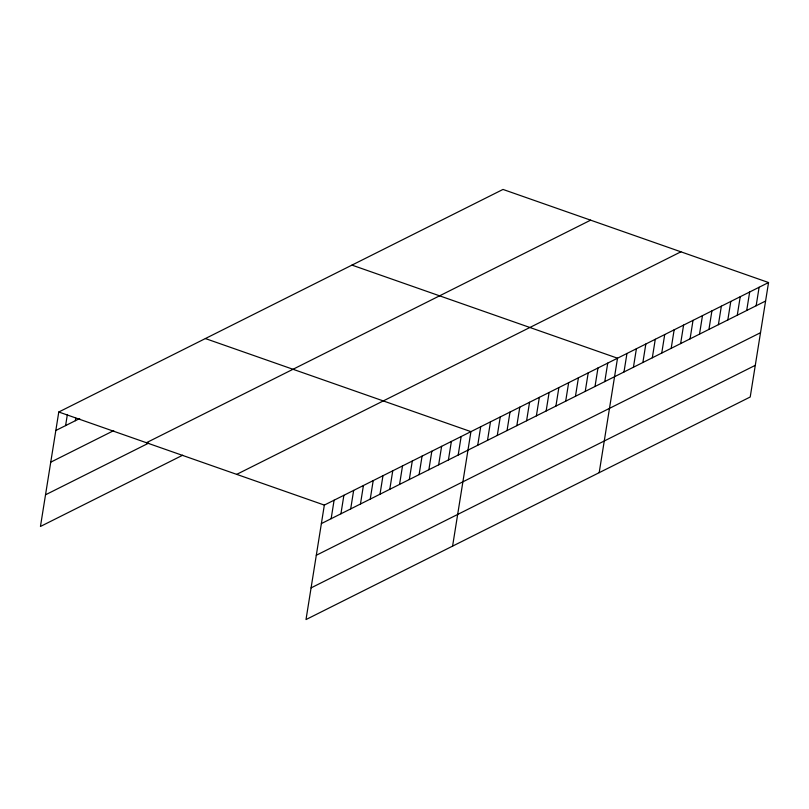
<?xml version="1.0" encoding="UTF-8"?>
<svg xmlns="http://www.w3.org/2000/svg" width="809" height="809" viewBox="0 0 809 809"><rect width="100%" height="100%" fill="white"/><g stroke="black" fill="none" stroke-linecap="round" stroke-linejoin="round"><path stroke-width="1.21" d="M768.55 282.533L324.338 505.089L306.004 619.563L750.216 396.997L768.55 282.533L502.996 189.437L58.784 412.003L40.45 526.467L182.692 455.204M65.6 425.605L67.369 414.501M75.368 420.71L75.763 418.243M331.144 518.7L334.107 500.195M340.923 513.806L343.886 495.3M350.691 508.901L353.654 490.406M360.46 504.007L363.423 485.511M370.239 499.113L373.202 480.607M380.008 494.218L382.97 475.712M389.786 489.324L392.749 470.818M399.555 484.419L402.518 465.923M409.324 479.525L412.287 461.029M419.102 474.63L422.065 456.124M428.871 469.736L431.834 451.23M438.65 464.841L441.613 446.335M448.419 459.937L451.382 441.441M458.187 455.042L461.15 436.547M452.595 546.115L470.929 431.642L205.375 338.556M477.735 445.253L480.698 426.748M487.514 440.359L490.476 421.853M497.282 435.454L500.245 416.959M507.051 430.56L510.014 412.064M516.83 425.665L519.793 407.17M526.598 420.771L529.561 402.265M536.377 415.877L539.34 397.371M546.146 410.972L549.109 392.476M555.914 406.078L558.877 387.582M565.693 401.183L568.656 382.687M575.462 396.289L578.425 377.783M585.241 391.394L588.204 372.888M595.009 386.5L597.972 367.994M604.778 381.595L607.741 363.099M599.186 472.668L617.52 358.205L351.966 265.109M623.992 371.968L626.955 353.472M633.437 367.246L636.4 348.74M642.872 362.513L645.835 344.017M652.317 357.78L655.28 339.284M661.752 353.058L664.715 334.552M671.187 348.325L674.15 329.819M680.632 343.592L683.595 325.097M690.067 338.87L693.03 320.364M699.512 334.137L702.475 315.631M708.947 329.405L711.91 310.909M718.392 324.682L721.355 306.176M727.827 319.949L730.79 301.444M737.272 315.217L740.235 296.721M746.707 310.484L749.67 291.988M756.152 305.762L759.115 287.256M55.821 430.499L79.707 418.526M50.745 462.172L113.725 430.621M146.419 442.715L590.631 220.159M45.526 494.805L148.674 443.12M236.703 474.367L680.915 251.811M321.375 523.595L765.587 301.029M316.299 555.267L760.511 332.701M311.071 587.89L755.282 365.334M58.784 412.003L324.338 505.089"/></g></svg>
